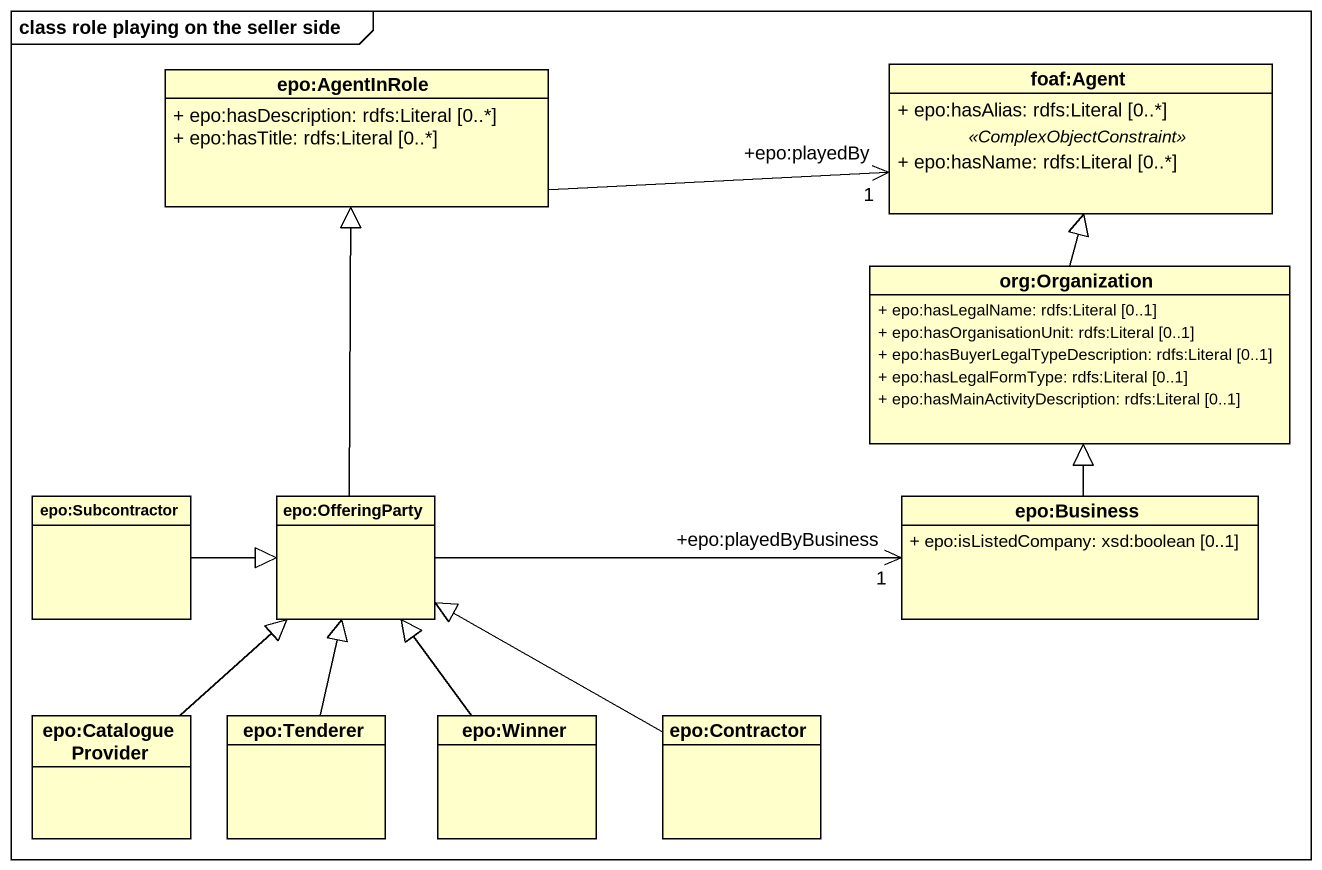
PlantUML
@startuml
mainframe class role playing on the seller side
hide circle
hide empty members
skinparam classAttributeIconSize 0
class "epo:AgentInRole" as epo_AgentInRole {
  + epo:hasDescription: rdfs:Literal [0..*]
  + epo:hasTitle: rdfs:Literal [0..*]
}
class "foaf:Agent" as foaf_Agent {
  + epo:hasAlias: rdfs:Literal [0..*]
  .. <<ComplexObjectConstraint>> ..
  + epo:hasName: rdfs:Literal [0..*]
}
class "org:Organization" as org_Organization {
  + epo:hasLegalName: rdfs:Literal [0..1]
  + epo:hasOrganisationUnit: rdfs:Literal [0..1]
  + epo:hasBuyerLegalTypeDescription: rdfs:Literal [0..1]
  + epo:hasLegalFormType: rdfs:Literal [0..1]
  + epo:hasMainActivityDescription: rdfs:Literal [0..1]
}
class "epo:Subcontractor" as epo_Subcontractor
class "epo:OfferingParty" as epo_OfferingParty
class "epo:Business" as epo_Business {
  + epo:isListedCompany: xsd:boolean [0..1]
}
class "epo:CatalogueProvider" as epo_CatalogueProvider
class "epo:Tenderer" as epo_Tenderer
class "epo:Winner" as epo_Winner
class "epo:Contractor" as epo_Contractor
epo_AgentInRole -right-> "+epo:playedBy\n1" foaf_Agent
org_Organization -up-|> foaf_Agent
epo_Subcontractor -right-|> epo_OfferingParty
epo_OfferingParty -up-|> epo_AgentInRole
epo_OfferingParty -right-> "+epo:playedByBusiness\n1" epo_Business
epo_Business -up-|> org_Organization
epo_CatalogueProvider -up-|> epo_OfferingParty
epo_Tenderer -up-|> epo_OfferingParty
epo_Winner -up-|> epo_OfferingParty
epo_Contractor -left-|> epo_OfferingParty
@enduml
